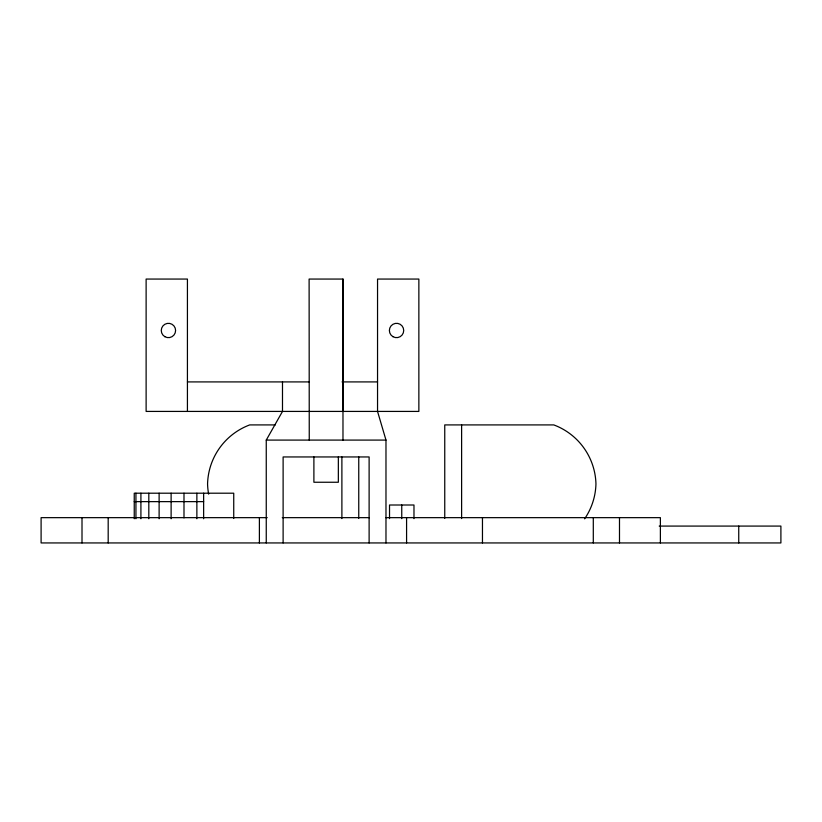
<?xml version="1.0" encoding="UTF-8"?>
<svg xmlns="http://www.w3.org/2000/svg" width="822" height="822" viewBox="0 0 822 822"><rect width="100%" height="100%" fill="white"/><g stroke="black" fill="none" stroke-linecap="round" stroke-linejoin="round"><path stroke-width="1.23" d="M309.257 440.089L309.113 279.059L342.98 279.059L342.98 411.421M266.256 542.941L266.256 440.089L282.491 411.421L282.491 381.911M187.426 381.911L309.226 381.911M342.055 381.911L377.545 381.911M275.319 424.912L249.713 424.912A64.815 64.815 0 0 0 207.565 483.932A64.815 64.815 0 0 0 208.644 494.125M266.256 440.089L385.98 440.089L385.98 542.941M134.243 501.636L203.64 501.636M267.232 517.655L41.1 517.655L41.1 542.941L780.9 542.941L780.9 526.08L659.213 526.08M282.275 517.655L369.468 517.655M385.785 517.655L660.385 517.655L660.385 542.941M385.98 440.089L377.545 411.421L377.545 279.059L418.86 279.059L418.86 411.421L146.121 411.421L146.121 279.059L187.426 279.059L187.426 411.421M738.742 526.08L738.742 542.941M619.49 517.655L619.49 542.941M593.299 517.655L593.299 542.941M482.463 517.655L482.463 542.941M461.615 424.912L461.615 518.569M444.753 518.394L444.753 424.912L553.792 424.912A64.815 64.815 0 0 1 595.95 483.932A64.815 64.815 0 0 1 584.627 518.836M413.98 518.641L413.98 505.006L389.525 505.006L389.525 518.641M406.582 517.655L406.582 542.941M401.753 505.006L401.753 518.641M369.119 542.941L369.119 456.95L283.117 456.95L283.117 542.941M358.752 456.929L358.752 518.394M342.98 279.059L342.98 440.089M341.89 456.981L341.89 518.569M338.345 456.95L338.345 482.247L313.891 482.247L313.891 456.95M259.392 517.655L259.392 542.941M233.736 518.497L233.736 493.2L134.243 493.2L134.243 518.744M203.64 493.2L203.64 518.744M196.869 493.2L196.869 518.744M183.994 493.2L183.994 517.911M171.12 493.2L171.12 518.744M159.119 493.2L159.119 518.744M148.813 493.2L148.813 518.744M140.911 493.2L140.911 518.744M135.938 493.2L135.938 518.744M108.185 517.655L108.185 542.941M82.005 517.655L82.005 542.941M164.852 336.691A7.162 7.162 0 0 0 175.6 330.485A7.162 7.162 0 0 0 164.852 324.279A7.162 7.162 0 0 0 164.852 336.691M392.957 336.691A7.162 7.162 0 0 0 403.715 330.485A7.162 7.162 0 0 0 392.957 324.279A7.162 7.162 0 0 0 392.957 336.691"/></g></svg>
